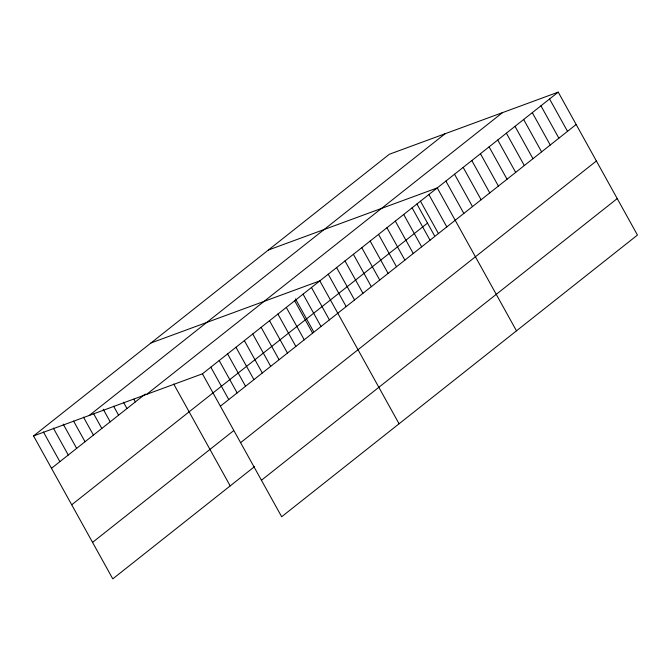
<?xml version="1.0" encoding="UTF-8"?>
<svg xmlns="http://www.w3.org/2000/svg" width="671" height="671" viewBox="0 0 671 671"><rect width="100%" height="100%" fill="white"/><g stroke="black" fill="none" stroke-linecap="round" stroke-linejoin="round"><path stroke-width="1.01" d="M254.586 466.588L112.778 578.863L33.55 435.932L389.339 154.255L558.222 92.137L637.45 235.068L281.661 516.745L202.432 373.822L558.222 92.137M89.277 415.433L445.074 133.755M51.491 468.299L145.272 394.053M146.697 394.313L502.495 112.636M71.713 504.785L427.511 223.107M220.373 406.19L576.163 124.504M92.556 542.378L233.6 430.707M240.595 442.675L596.393 160.99M261.43 480.26L617.228 198.582M268.375 250.023L437.257 187.914L516.477 330.837M150.958 342.973L319.841 280.864L399.069 423.795M33.55 435.932L202.432 373.822M549.583 98.981L567.523 131.348M540.943 105.825L558.884 138.192M532.304 112.661L550.245 145.028M523.657 119.505L541.606 151.872M515.018 126.341L532.959 158.708M506.379 133.185L524.319 165.552M497.739 140.021L515.68 172.397M489.1 146.865L507.041 179.232M480.453 153.709L498.402 186.077M471.814 160.545L489.755 192.912M463.175 167.389L481.115 199.757M454.535 174.225L472.476 206.601M445.896 181.069L463.837 213.437M428.87 194.548L446.811 226.915M420.482 201.191L438.423 233.558M416.917 203.992L434.456 235.638M412.095 207.825L430.036 240.201M403.707 214.468L421.648 246.836M395.32 221.111L413.261 253.479M386.932 227.746L404.873 260.113M378.545 234.389L396.486 266.756M370.157 241.023L388.106 273.399M361.778 247.666L379.719 280.033M353.391 254.309L371.331 286.676M345.003 260.944L362.944 293.311M336.616 267.586L354.556 299.954M328.228 274.229L346.169 306.597M311.453 287.507L329.394 319.874M303.066 294.141L321.015 326.509M295.466 298.897L313.483 331.407M294.678 300.784L312.627 333.151M286.299 307.427L304.24 339.794M277.911 314.062L295.852 346.429M269.524 320.704L287.465 353.072M261.136 327.339L279.077 359.715M252.749 333.982L270.69 366.349M244.361 340.625L262.302 372.992M235.974 347.259L253.915 379.627M227.586 353.902L245.536 386.27M219.199 360.537L237.148 392.912M210.82 367.18L228.761 399.547M173.722 384.03L230.187 485.905M133.864 399.203L135.357 401.904M123.481 402.248L126.97 408.547M113.6 406.19L118.582 415.181M103.217 409.235L110.195 421.824M93.839 414.074L101.807 428.459M83.456 417.119L93.428 435.102M73.575 421.061L85.041 441.744M63.191 424.106L76.653 448.379M53.311 428.048L68.266 455.022M43.43 431.99L59.878 461.656"/></g></svg>
